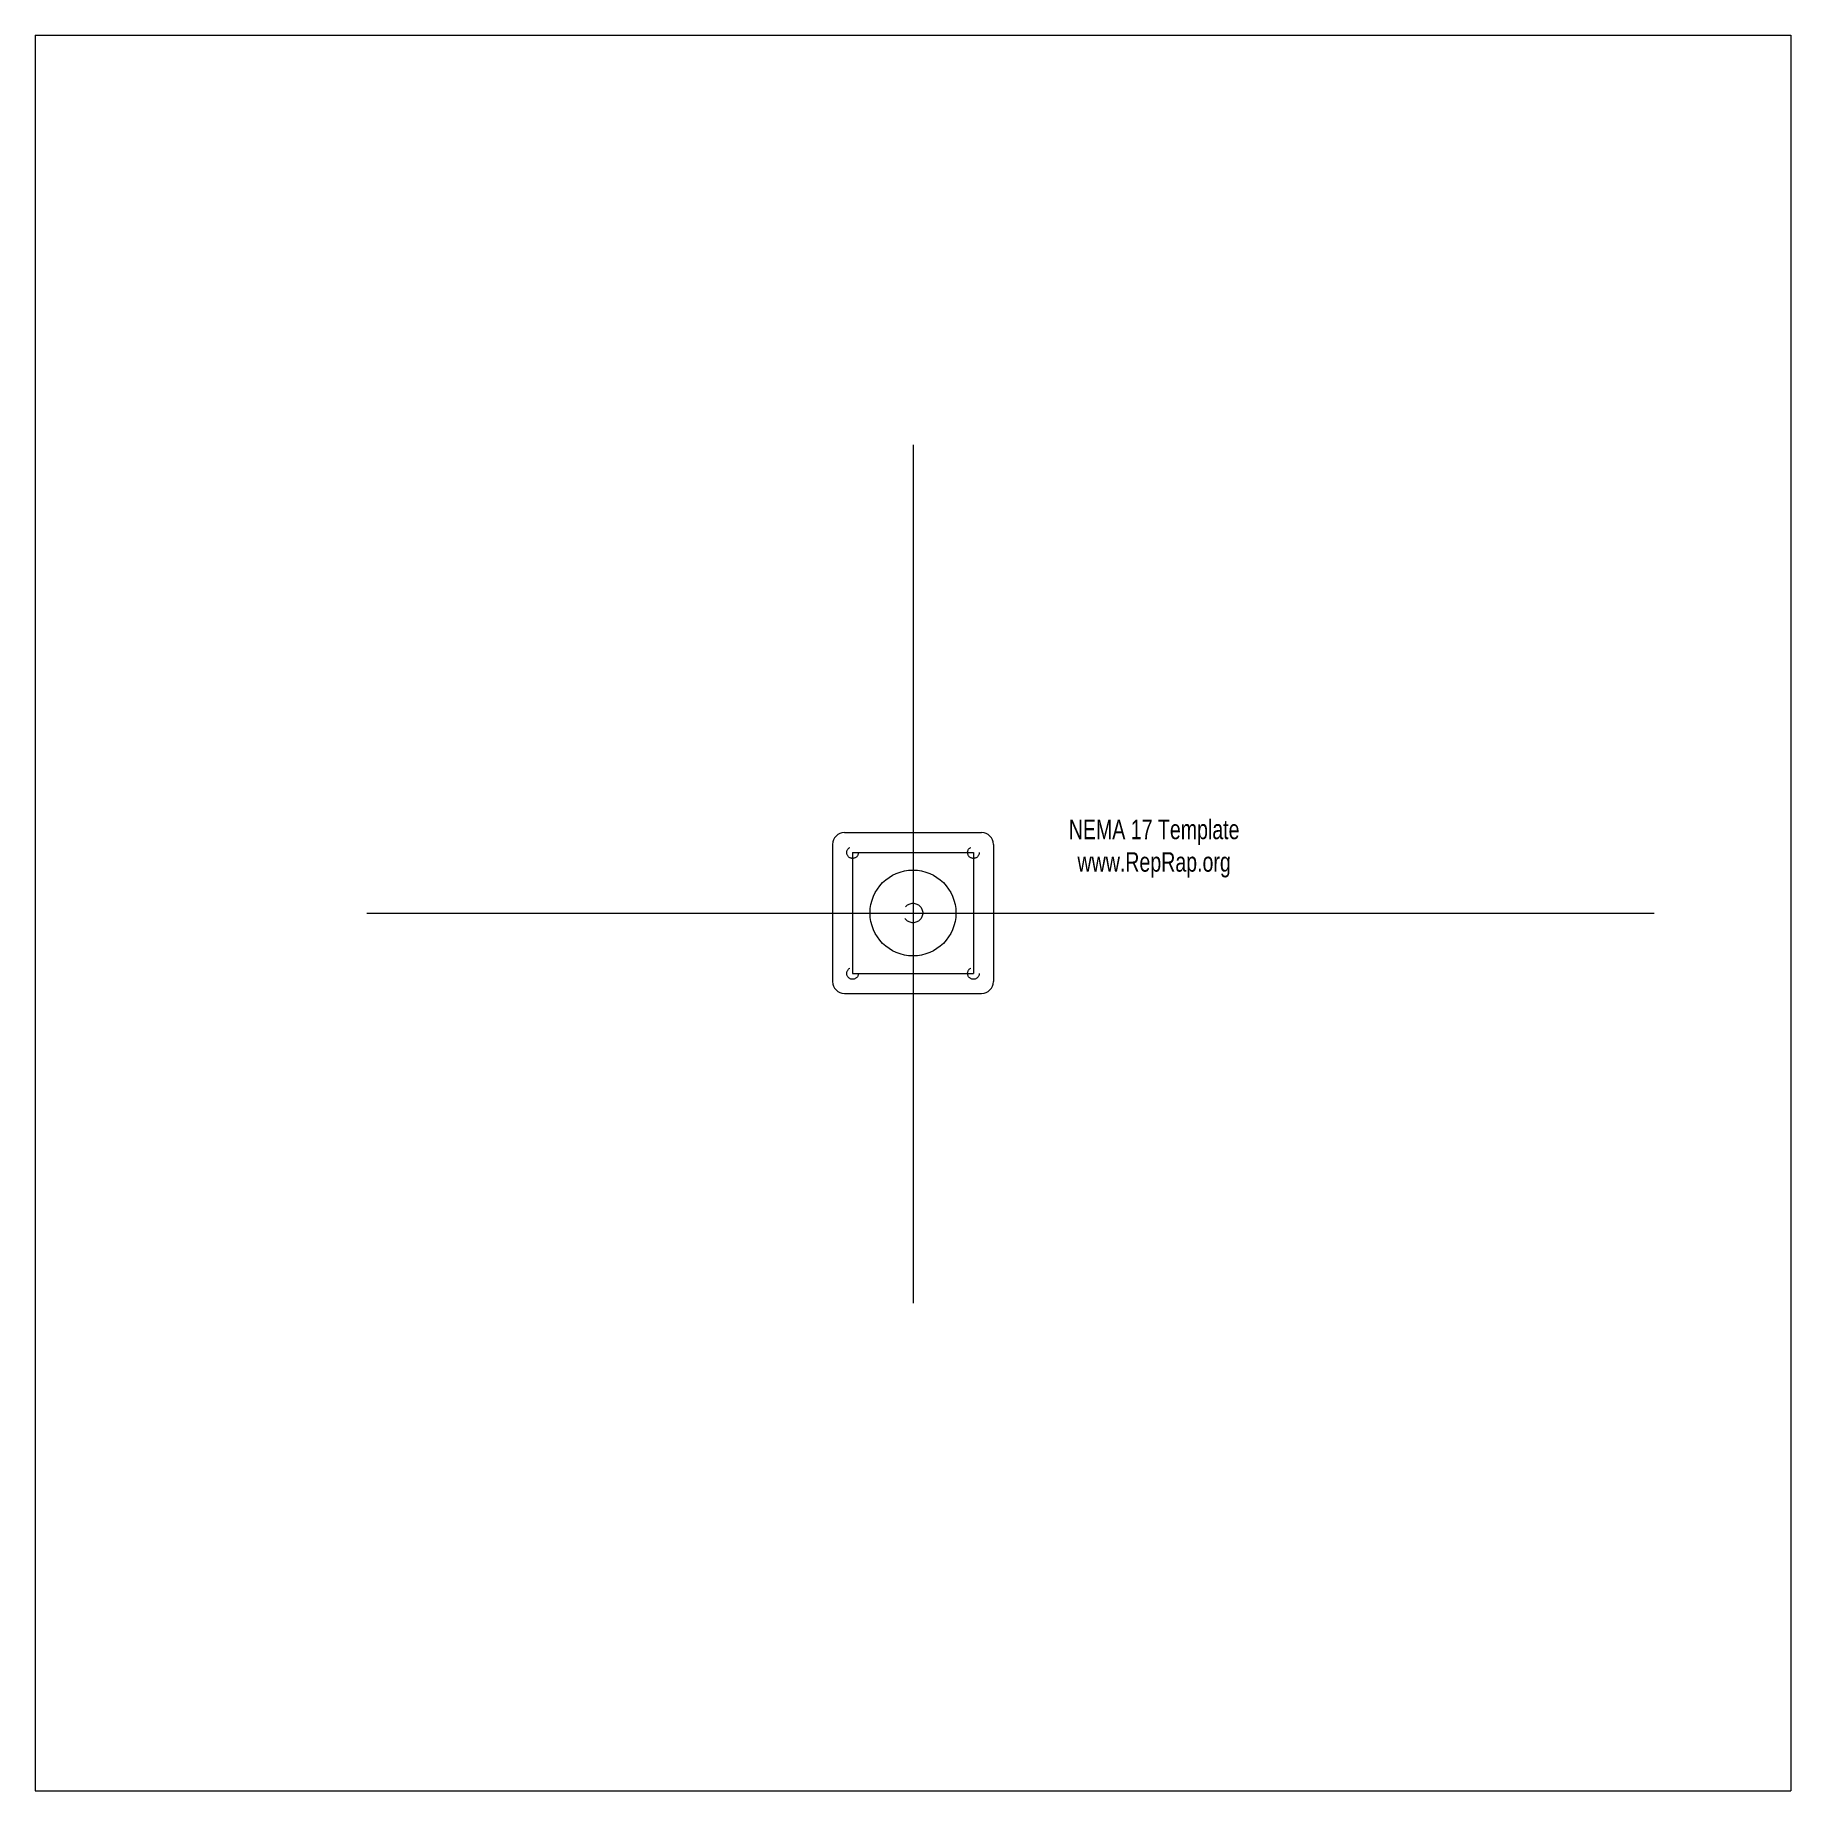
# Model space of a CAD drawing. Header units: millimetres. Extents: x -225 to 225, y -225 to 225.
import ezdxf

# ---------------------------------------------------------------- set-up
doc = ezdxf.new("R2010")
doc.units = ezdxf.units.MM
doc.linetypes.add('DASHED2', pattern=[9.525, 6.35, -3.175])
doc.layers.get('0').update_dxf_attribs({"linetype": 'CONTINUOUS', "lineweight": 0})
for name, color, linetype, lineweight in [('Drawings', 4, 'CONTINUOUS', 0), ('Holes', 3, 'DASHED2', 0), ('Motor', 5, 'CONTINUOUS', 0)]:
    doc.layers.add(name, color=color, linetype=linetype, lineweight=lineweight)
doc.styles.get("Standard").update_dxf_attribs({"font": 'txt', "width": 0.75})

msp = doc.modelspace()

# ---------------------------------------------------------------- linework, layer by layer
for p, q in [((0, 120), (0, -100)), ((-140, 0), (190, 0))]:
    msp.add_line(p, q)
at = {"layer": 'Drawings'}
for p, q in [((-225, 225), (-225, -225)), ((-225, 225), (225, 225)), ((225, 225), (225, -225)), ((-15.495, 15.495), (-15.495, -15.495)), ((-15.495, 15.495), (15.495, 15.495)), ((15.495, 15.495), (15.495, -15.495)), ((-15.495, -15.495), (15.495, -15.495)), ((-225, -225), (225, -225))]:
    msp.add_line(p, q, dxfattribs=at)
msp.add_circle((0, 0), 11, dxfattribs=at)
at = {"layer": 'Holes'}
for centre, radius in [((-15.495, 15.495), 1.5), ((15.495, 15.495), 1.5), ((0, 0), 2.5), ((-15.495, -15.495), 1.5), ((15.495, -15.495), 1.5)]:
    msp.add_circle(centre, radius, dxfattribs=at)
at = {"layer": 'Motor'}
for p, q in [((-17.595, 20.595), (17.595, 20.595)), ((-20.595, 17.595), (-20.595, -17.595)), ((20.595, 17.595), (20.595, -17.595)), ((-17.595, -20.595), (17.595, -20.595))]:
    msp.add_line(p, q, dxfattribs=at)
for centre, start, end in [((-17.595, 17.595), 90, 180), ((17.595, 17.595), 0, 90), ((-17.595, -17.595), 180, 270), ((17.595, -17.595), 270, 0)]:
    msp.add_arc(centre, 3, start, end, dxfattribs=at)

# ---------------------------------------------------------------- texts
at = {"layer": 'Holes', "insert": (61.806, 16.5), "char_height": 5, "width": 100, "attachment_point": 5}
msp.add_mtext('NEMA\\~17\\~Template\\Pwww.RepRap.org', dxfattribs=at)

doc.saveas('drawing.dxf')
